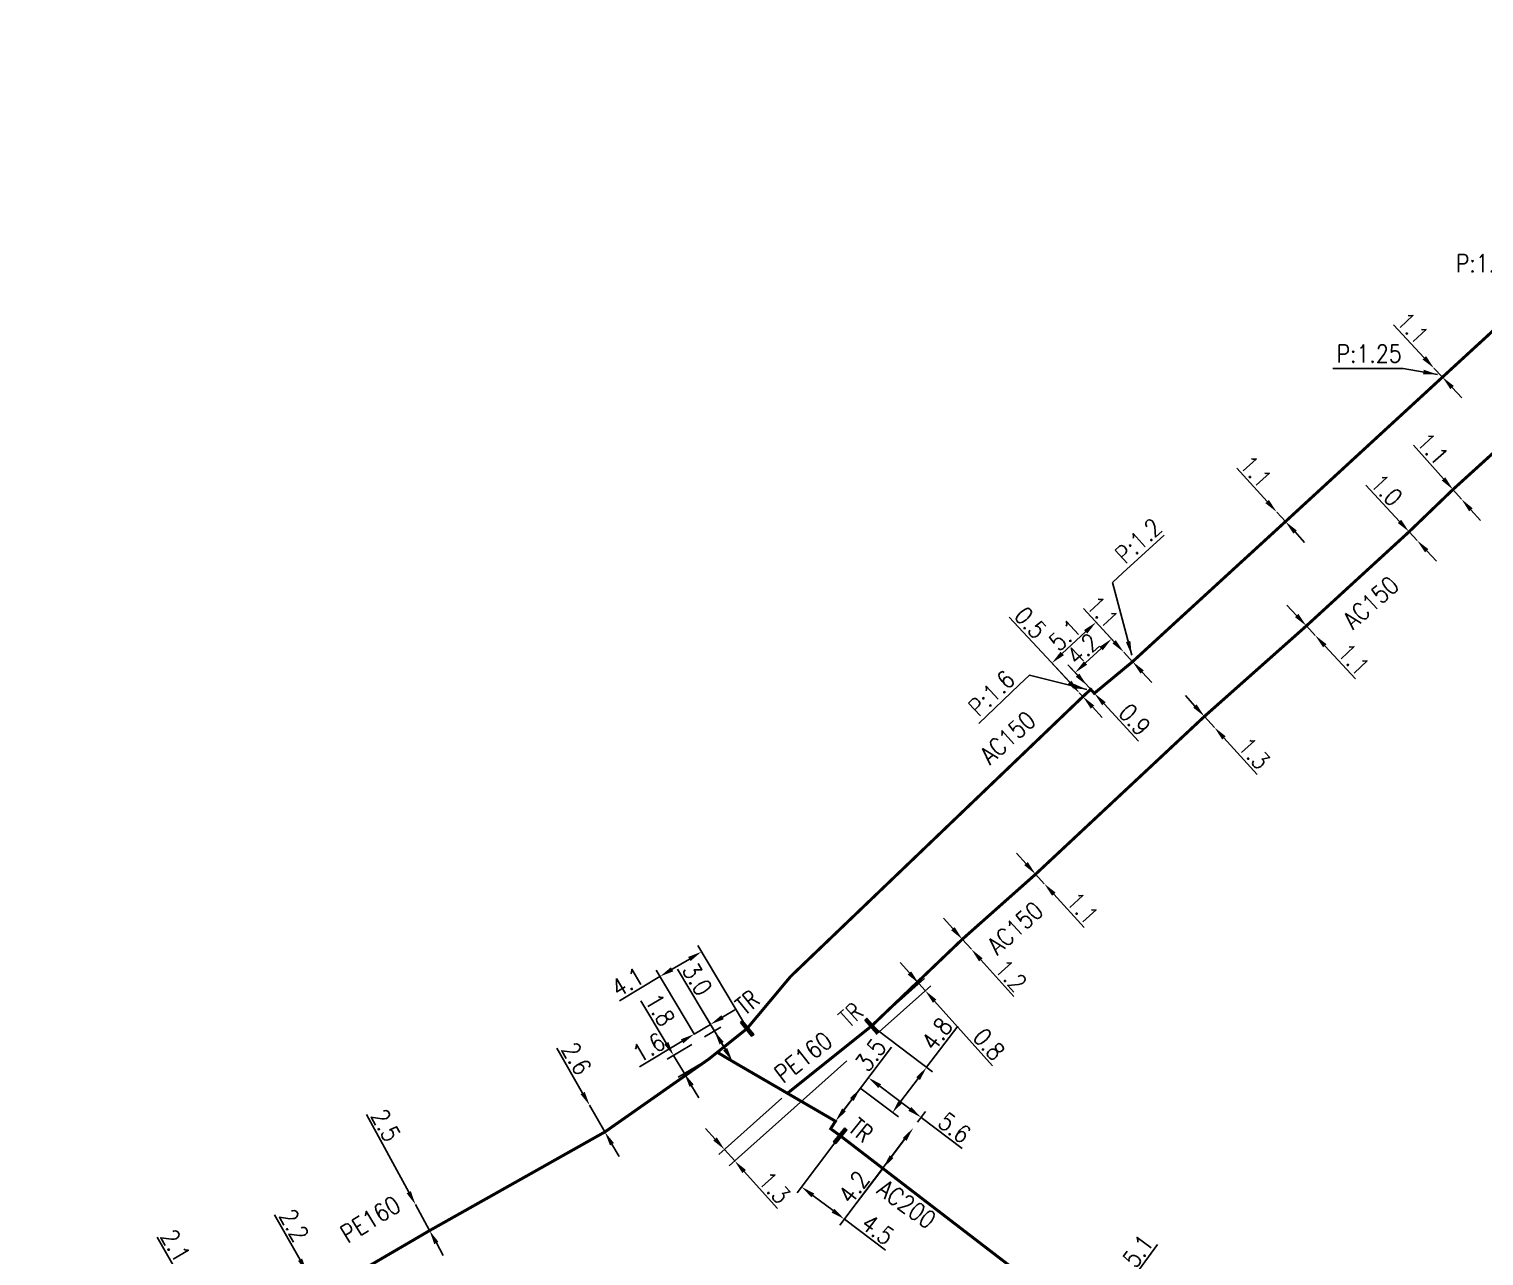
# Model space of a CAD drawing. Header units: millimetres. Extents: x 160996 to 162003, y 120996 to 122000.
# Drawn here: x 160999.9 to 161123.2, y 121580.3 to 121684.2 of the extents above; entities that cross this region are included whole.
import ezdxf
from ezdxf.enums import TextEntityAlignment as Align

# ---------------------------------------------------------------- set-up
doc = ezdxf.new("R2010")
doc.units = ezdxf.units.MM
doc.header["$PDMODE"] = 34
doc.linetypes.add('L_100_AP', pattern=[14, 10, -1.5, 1, -1.5])
doc.linetypes.add('L_100_PE', pattern=[14, 10, -1.5, 1, -1.5])
doc.layers.get('0').update_dxf_attribs({"linetype": 'CONTINUOUS'})
doc.layers.get('Defpoints').update_dxf_attribs({"linetype": 'CONTINUOUS'})
doc.layers.add('L_140', color=3, linetype='CONTINUOUS')
doc.layers.add('L_340', color=7, linetype='CONTINUOUS')
doc.styles.add('G_ROMANS', font='ROMANS.SHX', dxfattribs={"width": 0.75})
doc.styles.get("Standard").update_dxf_attribs({"font": 'romans.shx', "width": 0.85})
doc.dimstyles.get("Standard").update_dxf_attribs({"dimtxt": 1.5, "dimasz": 1.2, "dimexe": 0.625, "dimexo": 0.625, "dimgap": 0.25, "dimtad": 1, "dimdec": 1, "dimzin": 0, "dimdsep": 46, "dimtxsty": 'Standard', "dimcen": -0.5, "dimadec": 0, "dimazin": 0, "dimtfac": 1, "dimtdec": 1, "dimtmove": 0, "dimatfit": 3, "dimfxl": 0, "dimtolj": 1, "dimtzin": 0, "dimarcsym": 0})

# ---------------------------------------------------------------- blocks, each defined once
blk = doc.blocks.new('*D462')
at = {"layer": 'Defpoints', "color": 0, "linetype": 'Continuous', "transparency": 16777216}
for p in [(161056.25, 121599.05), (161056.59, 121598.5), (161059.5, 121596.74)]:
    blk.add_point(p, dxfattribs=at)
at = {"layer": 'L_140', "color": 0, "linetype": 'Continuous', "lineweight": -2, "transparency": 16777216}
for p, q in [((161059.18, 121597.27), (161057.31, 121600.41)), ((161058.66, 121600.48), (161059.69, 121601.1)), ((161056.27, 121599.03), (161055.93, 121599.59)), ((161057.63, 121599.87), (161056.25, 121599.05)), ((161055.22, 121598.44), (161051.62, 121596.29))]:
    blk.add_line(p, q, dxfattribs=at)
at = {"layer": 'L_140', "color": 0, "linetype": 'Continuous', "transparency": 16777216}
for points in [[(161058.56, 121600.66), (161058.76, 121600.31), (161057.63, 121599.87)], [(161055.12, 121598.61), (161055.33, 121598.27), (161056.25, 121599.05)]]:
    blk.add_solid(points, dxfattribs=at)
at = {"layer": 'L_140', "color": 0, "linetype": 'Continuous', "transparency": 16777216, "insert": (161052.4, 121597.92), "char_height": 1.5, "attachment_point": 5, "rotation": 30.7763}
blk.add_mtext('\\A1;1.6', dxfattribs=at)
blk = doc.blocks.new('*D463')
at = {"layer": 'Defpoints', "color": 0, "linetype": 'Continuous', "transparency": 16777216}
for p in [(161057.96, 121599.31), (161056.59, 121598.5), (161059.5, 121596.74)]:
    blk.add_point(p, dxfattribs=at)
at = {"layer": 'L_140', "color": 0, "linetype": 'Continuous', "lineweight": -2, "transparency": 16777216}
for p, q in [((161057.96, 121599.31), (161054.84, 121604.55)), ((161057.12, 121598.81), (161058.5, 121599.63)), ((161058.88, 121597.77), (161058.57, 121598.28))]:
    blk.add_line(p, q, dxfattribs=at)
at = {"layer": 'L_140', "color": 0, "linetype": 'Continuous', "transparency": 16777216}
for points in [[(161058.75, 121598.39), (161058.4, 121598.18), (161057.96, 121599.31)], [(161059.05, 121597.87), (161058.71, 121597.66), (161059.5, 121596.74)]]:
    blk.add_solid(points, dxfattribs=at)
at = {"layer": 'L_140', "color": 0, "linetype": 'Continuous', "transparency": 16777216, "insert": (161056.51, 121603.7), "char_height": 1.5, "attachment_point": 5, "rotation": 300.7763}
blk.add_mtext('\\A1;3.0', dxfattribs=at)
blk = doc.blocks.new('*D464')
at = {"layer": 'Defpoints', "color": 0, "linetype": 'Continuous', "transparency": 16777216}
for p in [(161069.65, 121597.21), (161064.15, 121594.03), (161059.69, 121588.3)]:
    blk.add_point(p, dxfattribs=at)
at = {"layer": 'L_140', "color": 0, "linetype": 'Continuous', "lineweight": -2, "transparency": 16777216}
for p, q in [((161069.18, 121596.79), (161059.22, 121587.88)), ((161063.68, 121593.62), (161058.35, 121588.85)), ((161058.02, 121590.16), (161057.22, 121591.06)), ((161058.82, 121589.27), (161059.69, 121588.3)), ((161060.49, 121587.4), (161063.3, 121584.26))]:
    blk.add_line(p, q, dxfattribs=at)
at = {"layer": 'L_140', "color": 0, "linetype": 'Continuous', "transparency": 16777216}
for points in [[(161058.17, 121590.3), (161057.87, 121590.03), (161058.82, 121589.27)], [(161060.64, 121587.54), (161060.34, 121587.27), (161059.69, 121588.3)]]:
    blk.add_solid(points, dxfattribs=at)
at = {"layer": 'L_140', "color": 0, "linetype": 'Continuous', "transparency": 16777216, "insert": (161063.05, 121586.04), "char_height": 1.5, "attachment_point": 5, "rotation": 311.8028}
blk.add_mtext('\\A1;1.3', dxfattribs=at)
blk = doc.blocks.new('*D465')
at = {"layer": 'Defpoints', "color": 0, "linetype": 'Continuous', "transparency": 16777216}
for p in [(161075.83, 121602.74), (161071.3, 121599.75), (161071.21, 121598.6)]:
    blk.add_point(p, dxfattribs=at)
at = {"layer": 'L_340', "color": 0, "linetype": 'Continuous', "lineweight": -2, "transparency": 16777216}
for p, q in [((161074.5, 121604.23), (161073.7, 121605.12)), ((161071.76, 121600.17), (161075.77, 121603.75)), ((161071.67, 121599.02), (161076.3, 121603.15)), ((161075.3, 121603.33), (161075.83, 121602.74)), ((161076.63, 121601.84), (161081.55, 121596.35))]:
    blk.add_line(p, q, dxfattribs=at)
at = {"layer": 'L_340', "color": 0, "linetype": 'Continuous', "transparency": 16777216}
for points in [[(161074.65, 121604.36), (161074.35, 121604.1), (161075.3, 121603.33)], [(161076.78, 121601.98), (161076.49, 121601.71), (161075.83, 121602.74)]]:
    blk.add_solid(points, dxfattribs=at)
at = {"layer": 'L_340', "color": 0, "linetype": 'Continuous', "transparency": 16777216, "insert": (161081.24, 121598.2), "char_height": 1.5, "attachment_point": 5, "rotation": 311.8028}
blk.add_mtext('\\A1;0.8', dxfattribs=at)
blk = doc.blocks.new('L_340_19')
at = {"linetype": 'Continuous'}
blk.add_hatch(color=0, dxfattribs=at).paths.add_polyline_path([(0.12, 0.75), (-0.12, 0.75), (-0.12, -0.75), (0.12, -0.75)])
at = {"color": 0, "linetype": 'Continuous'}
blk.add_lwpolyline([(-0.12, 0.75), (0.12, 0.75), (0.12, -0.75), (-0.12, -0.75)], close=True, dxfattribs=at)
at = {"color": 0, "linetype": 'Continuous', "width": 0.75}
for tag, height, flags, p in [('TR', 1, 8, (0, 1.98)), ('DEF_LEG', 1.2, 3, (0, -5)), ('DEF_COUP', 1.2, 3, (0, -7.5)), ('DEF_TYPE', 1.2, 3, (0, -10))]:
    blk.add_attdef(tag, text='', height=height, dxfattribs=dict(at, flags=flags)).set_placement(p, align=Align.MIDDLE)
blk = doc.blocks.new('*D466')
at = {"layer": 'Defpoints', "color": 0, "linetype": 'Continuous', "transparency": 16777216}
for p in [(161056.87, 121606.03), (161060.74, 121599.53), (161056.59, 121598.5)]:
    blk.add_point(p, dxfattribs=at)
at = {"layer": 'L_340', "color": 0, "linetype": 'Continuous', "lineweight": -2, "transparency": 16777216}
for p, q in [((161060.42, 121600.06), (161056.55, 121606.57)), ((161055.84, 121605.41), (161054.38, 121604.54)), ((161053.35, 121603.93), (161049.91, 121601.88)), ((161056.27, 121599.03), (161053.03, 121604.47))]:
    blk.add_line(p, q, dxfattribs=at)
at = {"layer": 'L_340', "color": 0, "linetype": 'Continuous', "transparency": 16777216}
for points in [[(161055.74, 121605.59), (161055.94, 121605.24), (161056.87, 121606.03)], [(161054.28, 121604.72), (161054.48, 121604.37), (161053.35, 121603.93)]]:
    blk.add_solid(points, dxfattribs=at)
at = {"layer": 'L_340', "color": 0, "linetype": 'Continuous', "transparency": 16777216, "insert": (161050.6, 121603.46), "char_height": 1.5, "attachment_point": 5, "rotation": 30.7763}
blk.add_mtext('\\A1;4.1', dxfattribs=at)
blk = doc.blocks.new('*D467')
at = {"layer": 'Defpoints', "color": 0, "linetype": 'Continuous', "transparency": 16777216}
for p in [(161071.3, 121599.75), (161069.8, 121594.87), (161073.06, 121592.41)]:
    blk.add_point(p, dxfattribs=at)
at = {"layer": 'L_340', "color": 0, "linetype": 'Continuous', "lineweight": -2, "transparency": 16777216}
for p, q in [((161071.8, 121599.38), (161076.45, 121595.86)), ((161075.95, 121596.24), (161078.59, 121599.73)), ((161073.78, 121593.36), (161075.23, 121595.28)), ((161070.3, 121594.49), (161073.56, 121592.03))]:
    blk.add_line(p, q, dxfattribs=at)
at = {"layer": 'L_340', "color": 0, "linetype": 'Continuous', "transparency": 16777216}
for points in [[(161075.07, 121595.4), (161075.39, 121595.16), (161075.95, 121596.24)], [(161073.62, 121593.49), (161073.94, 121593.24), (161073.06, 121592.41)]]:
    blk.add_solid(points, dxfattribs=at)
at = {"layer": 'L_340', "color": 0, "linetype": 'Continuous', "transparency": 16777216, "insert": (161076.83, 121599.06), "char_height": 1.5, "attachment_point": 5, "rotation": 52.9358}
blk.add_mtext('\\A1;4.8', dxfattribs=at)
blk = doc.blocks.new('*D468')
at = {"layer": 'Defpoints', "color": 0, "linetype": 'Continuous', "transparency": 16777216}
for p in [(161068.63, 121590.44), (161074.81, 121591.09), (161068.98, 121583.37)]:
    blk.add_point(p, dxfattribs=at)
at = {"layer": 'L_340', "color": 0, "linetype": 'Continuous', "lineweight": -2, "transparency": 16777216}
for p, q in [((161074.43, 121590.59), (161068.6, 121582.87)), ((161068.25, 121589.94), (161064.98, 121585.61)), ((161066.31, 121585.38), (161068.02, 121584.09)), ((161068.98, 121583.37), (161072.47, 121580.73))]:
    blk.add_line(p, q, dxfattribs=at)
at = {"layer": 'L_340', "color": 0, "linetype": 'Continuous', "transparency": 16777216}
for points in [[(161066.43, 121585.54), (161066.19, 121585.22), (161065.35, 121586.11)], [(161068.14, 121584.25), (161067.9, 121583.93), (161068.98, 121583.37)]]:
    blk.add_solid(points, dxfattribs=at)
at = {"layer": 'L_340', "color": 0, "linetype": 'Continuous', "transparency": 16777216, "insert": (161071.81, 121582.49), "char_height": 1.5, "attachment_point": 5, "rotation": 322.9358}
blk.add_mtext('\\A1;4.5', dxfattribs=at)
blk = doc.blocks.new('*D469')
at = {"layer": 'Defpoints', "color": 0, "linetype": 'Continuous', "transparency": 16777216}
for p in [(161068.23, 121591.67), (161075.49, 121591.99), (161074.81, 121591.09)]:
    blk.add_point(p, dxfattribs=at)
at = {"layer": 'L_140', "color": 0, "linetype": 'Continuous', "lineweight": -2, "transparency": 16777216}
for p, q in [((161068.6, 121592.16), (161071.4, 121595.86)), ((161071.98, 121594.64), (161074.53, 121592.71)), ((161075.19, 121591.58), (161075.87, 121592.49)), ((161075.49, 121591.99), (161078.98, 121589.35))]:
    blk.add_line(p, q, dxfattribs=at)
at = {"layer": 'L_140', "color": 0, "linetype": 'Continuous', "transparency": 16777216}
for points in [[(161072.1, 121594.8), (161071.86, 121594.48), (161071.02, 121595.36)], [(161074.65, 121592.87), (161074.41, 121592.55), (161075.49, 121591.99)]]:
    blk.add_solid(points, dxfattribs=at)
at = {"layer": 'L_140', "color": 0, "linetype": 'Continuous', "transparency": 16777216, "insert": (161078.32, 121591.11), "char_height": 1.5, "attachment_point": 5, "rotation": 322.9358}
blk.add_mtext('\\A1;5.6', dxfattribs=at)
blk = doc.blocks.new('*D470')
at = {"layer": 'Defpoints', "color": 0, "linetype": 'Continuous', "transparency": 16777216}
for p in [(161068.63, 121590.44), (161074.81, 121591.09), (161072.26, 121587.7)]:
    blk.add_point(p, dxfattribs=at)
at = {"layer": 'L_340', "color": 0, "linetype": 'Continuous', "lineweight": -2, "transparency": 16777216}
for p, q in [((161069.13, 121590.07), (161072.75, 121587.33)), ((161074.09, 121590.13), (161072.98, 121588.66)), ((161072.26, 121587.7), (161069.62, 121584.22))]:
    blk.add_line(p, q, dxfattribs=at)
at = {"layer": 'L_340', "color": 0, "linetype": 'Continuous', "transparency": 16777216}
for points in [[(161073.93, 121590.25), (161074.25, 121590.01), (161074.81, 121591.09)], [(161072.82, 121588.78), (161073.14, 121588.54), (161072.26, 121587.7)]]:
    blk.add_solid(points, dxfattribs=at)
at = {"layer": 'L_340', "color": 0, "linetype": 'Continuous', "transparency": 16777216, "insert": (161069.78, 121586.08), "char_height": 1.5, "attachment_point": 5, "rotation": 52.9358}
blk.add_mtext('\\A1;4.2', dxfattribs=at)
blk = doc.blocks.new('*D228')
at = {"layer": 'Defpoints', "color": 0, "linetype": 'Continuous', "transparency": 16777216}
for p in [(161093.16, 121577.98), (161093.16, 121577.98), (161090.2, 121573.89)]:
    blk.add_point(p, dxfattribs=at)
at = {"layer": 'L_140', "color": 0, "linetype": 'Continuous', "lineweight": -2, "transparency": 16777216}
for p, q in [((161093.16, 121577.98), (161095.52, 121581.22)), ((161090.9, 121574.86), (161092.46, 121577.01))]:
    blk.add_line(p, q, dxfattribs=at)
at = {"layer": 'L_140', "color": 0, "linetype": 'Continuous', "transparency": 16777216}
for points in [[(161092.3, 121577.12), (161092.62, 121576.89), (161093.16, 121577.98)], [(161090.74, 121574.98), (161091.06, 121574.74), (161090.2, 121573.89)]]:
    blk.add_solid(points, dxfattribs=at)
at = {"layer": 'L_140', "color": 0, "linetype": 'Continuous', "transparency": 16777216, "insert": (161093.88, 121580.67), "char_height": 1.5, "attachment_point": 5, "rotation": 54.0253}
blk.add_mtext('\\A1;5.1', dxfattribs=at)
blk = doc.blocks.new('*D377')
at = {"layer": 'Defpoints', "color": 0, "linetype": 'Continuous', "transparency": 16777216}
for p in [(161120.57, 121645.2), (161121.29, 121644.38), (161121.29, 121644.38)]:
    blk.add_point(p, dxfattribs=at)
at = {"layer": 'L_140', "color": 0, "linetype": 'Continuous', "lineweight": -2, "transparency": 16777216}
for p, q in [((161119.77, 121646.1), (161117.23, 121648.96)), ((161121.29, 121644.38), (161120.57, 121645.2)), ((161122.09, 121643.48), (161122.89, 121642.58))]:
    blk.add_line(p, q, dxfattribs=at)
at = {"layer": 'L_140', "color": 0, "linetype": 'Continuous', "transparency": 16777216}
for points in [[(161119.92, 121646.23), (161119.62, 121645.96), (161120.57, 121645.2)], [(161122.24, 121643.61), (161121.94, 121643.35), (161121.29, 121644.38)]]:
    blk.add_solid(points, dxfattribs=at)
at = {"layer": 'L_140', "color": 0, "linetype": 'Continuous', "transparency": 16777216, "insert": (161118.85, 121648.64), "char_height": 1.5, "attachment_point": 5, "rotation": 311.5574}
blk.add_mtext('\\A1;1.1', dxfattribs=at)
blk = doc.blocks.new('*D378')
at = {"layer": 'Defpoints', "color": 0, "linetype": 'Continuous', "transparency": 16777216}
for p in [(161116.85, 121641.62), (161117.53, 121640.88), (161117.53, 121640.88)]:
    blk.add_point(p, dxfattribs=at)
at = {"layer": 'L_140', "color": 0, "linetype": 'Continuous', "lineweight": -2, "transparency": 16777216}
for p, q in [((161116.03, 121642.5), (161113.19, 121645.57)), ((161117.53, 121640.88), (161116.85, 121641.62)), ((161118.35, 121640), (161119.16, 121639.13))]:
    blk.add_line(p, q, dxfattribs=at)
at = {"layer": 'L_140', "color": 0, "linetype": 'Continuous', "transparency": 16777216}
for points in [[(161116.18, 121642.63), (161115.89, 121642.36), (161116.85, 121641.62)], [(161118.49, 121640.14), (161118.2, 121639.87), (161117.53, 121640.88)]]:
    blk.add_solid(points, dxfattribs=at)
at = {"layer": 'L_140', "color": 0, "linetype": 'Continuous', "transparency": 16777216, "insert": (161114.94, 121645.15), "char_height": 1.5, "attachment_point": 5, "rotation": 312.8514}
blk.add_mtext('\\A1;1.0', dxfattribs=at)
blk = doc.blocks.new('*D379')
at = {"layer": 'Defpoints', "color": 0, "linetype": 'Continuous', "transparency": 16777216}
for p in [(161108.14, 121633.64), (161108.89, 121632.84), (161108.89, 121632.84)]:
    blk.add_point(p, dxfattribs=at)
at = {"layer": 'L_140', "color": 0, "linetype": 'Continuous', "lineweight": -2, "transparency": 16777216}
for p, q in [((161107.32, 121634.52), (161106.5, 121635.4)), ((161108.14, 121633.64), (161108.89, 121632.84)), ((161109.71, 121631.96), (161112.31, 121629.16))]:
    blk.add_line(p, q, dxfattribs=at)
at = {"layer": 'L_140', "color": 0, "linetype": 'Continuous', "transparency": 16777216}
for points in [[(161107.47, 121634.66), (161107.18, 121634.38), (161108.14, 121633.64)], [(161109.85, 121632.09), (161109.56, 121631.82), (161108.89, 121632.84)]]:
    blk.add_solid(points, dxfattribs=at)
at = {"layer": 'L_140', "color": 0, "linetype": 'Continuous', "transparency": 16777216, "insert": (161112.15, 121630.8), "char_height": 1.5, "attachment_point": 5, "rotation": 312.9658}
blk.add_mtext('\\A1;1.1', dxfattribs=at)
blk = doc.blocks.new('*D380')
at = {"layer": 'Defpoints', "color": 0, "linetype": 'Continuous', "transparency": 16777216}
for p in [(161099.5, 121625.97), (161100.35, 121625.04), (161100.35, 121625.04)]:
    blk.add_point(p, dxfattribs=at)
at = {"layer": 'L_140', "color": 0, "linetype": 'Continuous', "lineweight": -2, "transparency": 16777216}
for p, q in [((161098.7, 121626.85), (161097.89, 121627.74)), ((161099.5, 121625.97), (161100.35, 121625.04)), ((161101.16, 121624.16), (161103.98, 121621.06))]:
    blk.add_line(p, q, dxfattribs=at)
at = {"layer": 'L_140', "color": 0, "linetype": 'Continuous', "transparency": 16777216}
for points in [[(161098.84, 121626.99), (161098.55, 121626.72), (161099.5, 121625.97)], [(161101.3, 121624.29), (161101.01, 121624.02), (161100.35, 121625.04)]]:
    blk.add_solid(points, dxfattribs=at)
at = {"layer": 'L_140', "color": 0, "linetype": 'Continuous', "transparency": 16777216, "insert": (161103.71, 121622.84), "char_height": 1.5, "attachment_point": 5, "rotation": 312.3714}
blk.add_mtext('\\A1;1.3', dxfattribs=at)
blk = doc.blocks.new('*D381')
at = {"layer": 'Defpoints', "color": 0, "linetype": 'Continuous', "transparency": 16777216}
for p in [(161085.19, 121612.6), (161085.93, 121611.79), (161085.93, 121611.79)]:
    blk.add_point(p, dxfattribs=at)
at = {"layer": 'L_140', "color": 0, "linetype": 'Continuous', "lineweight": -2, "transparency": 16777216}
for p, q in [((161084.38, 121613.49), (161083.57, 121614.38)), ((161085.19, 121612.6), (161085.93, 121611.79)), ((161084.73, 121612.18), (161084.73, 121612.18)), ((161085.47, 121611.37), (161085.47, 121611.37)), ((161086.74, 121610.9), (161089.32, 121608.08))]:
    blk.add_line(p, q, dxfattribs=at)
at = {"layer": 'L_140', "color": 0, "linetype": 'Continuous', "transparency": 16777216}
for points in [[(161084.53, 121613.63), (161084.23, 121613.36), (161085.19, 121612.6)], [(161086.89, 121611.04), (161086.59, 121610.77), (161085.93, 121611.79)]]:
    blk.add_solid(points, dxfattribs=at)
at = {"layer": 'L_140', "color": 0, "linetype": 'Continuous', "transparency": 16777216, "insert": (161089.17, 121609.72), "char_height": 1.5, "attachment_point": 5, "rotation": 312.3498}
blk.add_mtext('\\A1;1.1', dxfattribs=at)
blk = doc.blocks.new('*D382')
at = {"layer": 'Defpoints', "color": 0, "linetype": 'Continuous', "transparency": 16777216}
for p in [(161078.98, 121607.09), (161079.75, 121606.24), (161079.75, 121606.24)]:
    blk.add_point(p, dxfattribs=at)
at = {"layer": 'L_140', "color": 0, "linetype": 'Continuous', "lineweight": -2, "transparency": 16777216}
for p, q in [((161078.18, 121607.99), (161077.38, 121608.88)), ((161078.98, 121607.09), (161079.75, 121606.24)), ((161080.55, 121605.35), (161083.35, 121602.23))]:
    blk.add_line(p, q, dxfattribs=at)
at = {"layer": 'L_140', "color": 0, "linetype": 'Continuous', "transparency": 16777216}
for points in [[(161078.33, 121608.12), (161078.03, 121607.85), (161078.98, 121607.09)], [(161080.7, 121605.48), (161080.4, 121605.21), (161079.75, 121606.24)]]:
    blk.add_solid(points, dxfattribs=at)
at = {"layer": 'L_140', "color": 0, "linetype": 'Continuous', "transparency": 16777216, "insert": (161083.1, 121604.01), "char_height": 1.5, "attachment_point": 5, "rotation": 311.9349}
blk.add_mtext('\\A1;1.2', dxfattribs=at)
blk = doc.blocks.new('*D406')
at = {"layer": 'Defpoints', "color": 0, "linetype": 'Continuous', "transparency": 16777216}
for p in [(161118.96, 121655.48), (161118.96, 121655.48), (161119.68, 121654.72)]:
    blk.add_point(p, dxfattribs=at)
at = {"layer": 'L_140', "color": 0, "linetype": 'Continuous', "lineweight": -2, "transparency": 16777216}
for p, q in [((161118.14, 121656.36), (161115.53, 121659.15)), ((161119.68, 121654.72), (161118.96, 121655.48)), ((161120.5, 121653.84), (161121.32, 121652.96))]:
    blk.add_line(p, q, dxfattribs=at)
at = {"layer": 'L_140', "color": 0, "linetype": 'Continuous', "transparency": 16777216}
for points in [[(161118.29, 121656.5), (161117.99, 121656.22), (161118.96, 121655.48)], [(161120.64, 121653.98), (161120.35, 121653.7), (161119.68, 121654.72)]]:
    blk.add_solid(points, dxfattribs=at)
at = {"layer": 'L_140', "color": 0, "linetype": 'Continuous', "transparency": 16777216, "insert": (161117.15, 121658.88), "char_height": 1.5, "attachment_point": 5, "rotation": 313.0887}
blk.add_mtext('\\A1;1.1', dxfattribs=at)
blk = doc.blocks.new('*D407')
at = {"layer": 'Defpoints', "color": 0, "linetype": 'Continuous', "transparency": 16777216}
for p in [(161105.63, 121643.29), (161105.63, 121643.29), (161106.37, 121642.48)]:
    blk.add_point(p, dxfattribs=at)
at = {"layer": 'L_140', "color": 0, "linetype": 'Continuous', "lineweight": -2, "transparency": 16777216}
for p, q in [((161104.82, 121644.18), (161102.24, 121647)), ((161106.37, 121642.48), (161105.63, 121643.29)), ((161107.18, 121641.6), (161107.99, 121640.71))]:
    blk.add_line(p, q, dxfattribs=at)
at = {"layer": 'L_140', "color": 0, "linetype": 'Continuous', "transparency": 16777216}
for points in [[(161104.97, 121644.31), (161104.67, 121644.04), (161105.63, 121643.29)], [(161107.33, 121641.73), (161107.04, 121641.46), (161106.37, 121642.48)]]:
    blk.add_solid(points, dxfattribs=at)
at = {"layer": 'L_140', "color": 0, "linetype": 'Continuous', "transparency": 16777216, "insert": (161103.86, 121646.71), "char_height": 1.5, "attachment_point": 5, "rotation": 312.4739}
blk.add_mtext('\\A1;1.1', dxfattribs=at)
blk = doc.blocks.new('*D408')
at = {"layer": 'Defpoints', "color": 0, "linetype": 'Continuous', "transparency": 16777216}
for p in [(161091.63, 121632.54), (161092.66, 121631.42), (161090.17, 121627.93)]:
    blk.add_point(p, dxfattribs=at)
at = {"layer": 'L_140', "color": 0, "linetype": 'Continuous', "lineweight": -2, "transparency": 16777216}
for p, q in [((161092.24, 121631.88), (161091.2, 121632.99)), ((161089.42, 121630.5), (161090.75, 121631.72)), ((161089.75, 121628.38), (161088.12, 121630.14))]:
    blk.add_line(p, q, dxfattribs=at)
at = {"layer": 'L_140', "color": 0, "linetype": 'Continuous', "transparency": 16777216}
for points in [[(161090.61, 121631.87), (161090.88, 121631.57), (161091.63, 121632.54)], [(161089.29, 121630.64), (161089.56, 121630.35), (161088.54, 121629.68)]]:
    blk.add_solid(points, dxfattribs=at)
at = {"layer": 'L_140', "color": 0, "linetype": 'Continuous', "transparency": 16777216, "insert": (161089.21, 121631.67), "char_height": 1.5, "attachment_point": 5, "rotation": 42.8025}
blk.add_mtext('\\A1;4.2', dxfattribs=at)
blk = doc.blocks.new('*D409')
at = {"layer": 'Defpoints', "color": 0, "linetype": 'Continuous', "transparency": 16777216}
for p in [(161090.31, 121633.95), (161092.66, 121631.42), (161089.2, 121627.65)]:
    blk.add_point(p, dxfattribs=at)
at = {"layer": 'L_140', "color": 0, "linetype": 'Continuous', "lineweight": -2, "transparency": 16777216}
for p, q in [((161092.24, 121631.88), (161089.89, 121634.41)), ((161087.45, 121631.3), (161089.43, 121633.14)), ((161088.78, 121628.11), (161086.14, 121630.95))]:
    blk.add_line(p, q, dxfattribs=at)
at = {"layer": 'L_140', "color": 0, "linetype": 'Continuous', "transparency": 16777216}
for points in [[(161089.3, 121633.29), (161089.57, 121632.99), (161090.31, 121633.95)], [(161087.31, 121631.45), (161087.59, 121631.16), (161086.57, 121630.49)]]:
    blk.add_solid(points, dxfattribs=at)
at = {"layer": 'L_140', "color": 0, "linetype": 'Continuous', "transparency": 16777216, "insert": (161087.67, 121632.87), "char_height": 1.5, "attachment_point": 5, "rotation": 42.8025}
blk.add_mtext('\\A1;5.1', dxfattribs=at)
blk = doc.blocks.new('*D410')
at = {"layer": 'Defpoints', "color": 0, "linetype": 'Continuous', "transparency": 16777216}
for p in [(161092.66, 121631.42), (161092.66, 121631.42), (161093.41, 121630.61)]:
    blk.add_point(p, dxfattribs=at)
at = {"layer": 'L_140', "color": 0, "linetype": 'Continuous', "lineweight": -2, "transparency": 16777216}
for p, q in [((161091.84, 121632.3), (161089.25, 121635.11)), ((161093.41, 121630.61), (161092.66, 121631.42)), ((161094.22, 121629.73), (161095.04, 121628.85))]:
    blk.add_line(p, q, dxfattribs=at)
at = {"layer": 'L_140', "color": 0, "linetype": 'Continuous', "transparency": 16777216}
for points in [[(161091.99, 121632.43), (161091.7, 121632.16), (161092.66, 121631.42)], [(161094.37, 121629.87), (161094.08, 121629.6), (161093.41, 121630.61)]]:
    blk.add_solid(points, dxfattribs=at)
at = {"layer": 'L_140', "color": 0, "linetype": 'Continuous', "transparency": 16777216, "insert": (161090.87, 121634.82), "char_height": 1.5, "attachment_point": 5, "rotation": 312.8025}
blk.add_mtext('\\A1;1.1', dxfattribs=at)
blk = doc.blocks.new('*D411')
at = {"layer": 'Defpoints', "color": 0, "linetype": 'Continuous', "transparency": 16777216}
for p in [(161089.56, 121628.59), (161089.56, 121628.59), (161090.17, 121627.93)]:
    blk.add_point(p, dxfattribs=at)
at = {"layer": 'L_140', "color": 0, "linetype": 'Continuous', "lineweight": -2, "transparency": 16777216}
for p, q in [((161088.74, 121629.47), (161087.93, 121630.35)), ((161089.56, 121628.59), (161090.17, 121627.93)), ((161090.99, 121627.05), (161093.91, 121623.88))]:
    blk.add_line(p, q, dxfattribs=at)
at = {"layer": 'L_140', "color": 0, "linetype": 'Continuous', "transparency": 16777216}
for points in [[(161088.89, 121629.6), (161088.6, 121629.33), (161089.56, 121628.59)], [(161091.13, 121627.18), (161090.84, 121626.91), (161090.17, 121627.93)]]:
    blk.add_solid(points, dxfattribs=at)
at = {"layer": 'L_140', "color": 0, "linetype": 'Continuous', "transparency": 16777216, "insert": (161093.59, 121625.7), "char_height": 1.5, "attachment_point": 5, "rotation": 312.8025}
blk.add_mtext('\\A1;0.9', dxfattribs=at)
blk = doc.blocks.new('*D412')
at = {"layer": 'Defpoints', "color": 0, "linetype": 'Continuous', "transparency": 16777216}
for p in [(161088.89, 121627.98), (161088.89, 121627.98), (161089.2, 121627.65)]:
    blk.add_point(p, dxfattribs=at)
at = {"layer": 'L_140', "color": 0, "linetype": 'Continuous', "lineweight": -2, "transparency": 16777216}
for p, q in [((161088.08, 121628.86), (161082.95, 121634.39)), ((161089.2, 121627.65), (161088.89, 121627.98)), ((161090.02, 121626.77), (161090.83, 121625.89))]:
    blk.add_line(p, q, dxfattribs=at)
at = {"layer": 'L_140', "color": 0, "linetype": 'Continuous', "transparency": 16777216}
for points in [[(161088.23, 121629), (161087.93, 121628.72), (161088.89, 121627.98)], [(161090.16, 121626.9), (161089.87, 121626.63), (161089.2, 121627.65)]]:
    blk.add_solid(points, dxfattribs=at)
at = {"layer": 'L_140', "color": 0, "linetype": 'Continuous', "transparency": 16777216, "insert": (161084.76, 121633.91), "char_height": 1.5, "attachment_point": 5, "rotation": 312.8025}
blk.add_mtext('\\A1;0.5', dxfattribs=at)
blk = doc.blocks.new('*D1746')
at = {"layer": 'Defpoints', "color": 0, "linetype": 'Continuous', "transparency": 16777216}
for p in [(161015.15, 121574.15), (161015.15, 121574.15), (161016.19, 121572.33)]:
    blk.add_point(p, dxfattribs=at)
at = {"layer": 'L_140', "color": 0, "linetype": 'Continuous', "lineweight": -2, "transparency": 16777216}
for p, q in [((161014.55, 121575.19), (161010.72, 121581.84)), ((161016.19, 121572.33), (161015.15, 121574.15)), ((161016.79, 121571.29), (161017.39, 121570.25))]:
    blk.add_line(p, q, dxfattribs=at)
at = {"layer": 'L_140', "color": 0, "linetype": 'Continuous', "transparency": 16777216}
for points in [[(161014.72, 121575.29), (161014.37, 121575.09), (161015.15, 121574.15)], [(161016.96, 121571.39), (161016.62, 121571.19), (161016.19, 121572.33)]]:
    blk.add_solid(points, dxfattribs=at)
at = {"layer": 'L_140', "color": 0, "linetype": 'Continuous', "transparency": 16777216, "insert": (161012.29, 121581.12), "char_height": 1.5, "attachment_point": 5, "rotation": 299.9068}
blk.add_mtext('\\A1;2.1', dxfattribs=at)
blk = doc.blocks.new('*D1747')
at = {"layer": 'Defpoints', "color": 0, "linetype": 'Continuous', "transparency": 16777216}
for p in [(161023.43, 121578.89), (161023.43, 121578.89), (161024.52, 121576.97)]:
    blk.add_point(p, dxfattribs=at)
at = {"layer": 'L_140', "color": 0, "linetype": 'Continuous', "lineweight": -2, "transparency": 16777216}
for p, q in [((161022.84, 121579.93), (161020.69, 121583.74)), ((161024.52, 121576.97), (161023.43, 121578.89)), ((161025.11, 121575.93), (161025.7, 121574.88))]:
    blk.add_line(p, q, dxfattribs=at)
at = {"layer": 'L_140', "color": 0, "linetype": 'Continuous', "transparency": 16777216}
for points in [[(161023.02, 121580.03), (161022.67, 121579.83), (161023.43, 121578.89)], [(161025.28, 121576.03), (161024.93, 121575.83), (161024.52, 121576.97)]]:
    blk.add_solid(points, dxfattribs=at)
at = {"layer": 'L_140', "color": 0, "linetype": 'Continuous', "transparency": 16777216, "insert": (161022.34, 121582.85), "char_height": 1.5, "attachment_point": 5, "rotation": 299.4616}
blk.add_mtext('\\A1;2.2', dxfattribs=at)
blk = doc.blocks.new('*D1748')
at = {"layer": 'Defpoints', "color": 0, "linetype": 'Continuous', "transparency": 16777216}
for p in [(161032.63, 121584.6), (161032.63, 121584.6), (161033.82, 121582.4)]:
    blk.add_point(p, dxfattribs=at)
at = {"layer": 'L_140', "color": 0, "linetype": 'Continuous', "lineweight": -2, "transparency": 16777216}
for p, q in [((161032.06, 121585.65), (161028.47, 121592.24)), ((161033.82, 121582.4), (161032.63, 121584.6)), ((161034.4, 121581.35), (161034.97, 121580.3))]:
    blk.add_line(p, q, dxfattribs=at)
at = {"layer": 'L_140', "color": 0, "linetype": 'Continuous', "transparency": 16777216}
for points in [[(161032.23, 121585.75), (161031.88, 121585.56), (161032.63, 121584.6)], [(161034.57, 121581.45), (161034.22, 121581.25), (161033.82, 121582.4)]]:
    blk.add_solid(points, dxfattribs=at)
at = {"layer": 'L_140', "color": 0, "linetype": 'Continuous', "transparency": 16777216, "insert": (161030.11, 121591.32), "char_height": 1.5, "attachment_point": 5, "rotation": 298.5613}
blk.add_mtext('\\A1;2.5', dxfattribs=at)
blk = doc.blocks.new('*D1749')
at = {"layer": 'Defpoints', "color": 0, "linetype": 'Continuous', "transparency": 16777216}
for p in [(161047.39, 121593.02), (161047.39, 121593.02), (161048.68, 121590.76)]:
    blk.add_point(p, dxfattribs=at)
at = {"layer": 'L_140', "color": 0, "linetype": 'Continuous', "lineweight": -2, "transparency": 16777216}
for p, q in [((161046.79, 121594.06), (161044.62, 121597.85)), ((161048.68, 121590.76), (161047.39, 121593.02)), ((161049.28, 121589.72), (161049.88, 121588.68))]:
    blk.add_line(p, q, dxfattribs=at)
at = {"layer": 'L_140', "color": 0, "linetype": 'Continuous', "transparency": 16777216}
for points in [[(161046.97, 121594.16), (161046.62, 121593.96), (161047.39, 121593.02)], [(161049.45, 121589.82), (161049.11, 121589.62), (161048.68, 121590.76)]]:
    blk.add_solid(points, dxfattribs=at)
at = {"layer": 'L_140', "color": 0, "linetype": 'Continuous', "transparency": 16777216, "insert": (161046.28, 121596.97), "char_height": 1.5, "attachment_point": 5, "rotation": 299.8212}
blk.add_mtext('\\A1;2.6', dxfattribs=at)
blk = doc.blocks.new('*D1756')
at = {"layer": 'Defpoints', "color": 0, "linetype": 'Continuous', "transparency": 16777216}
for p in [(161056.59, 121598.5), (161054.5, 121597.25), (161057.51, 121596.95)]:
    blk.add_point(p, dxfattribs=at)
at = {"layer": 'L_140', "color": 0, "linetype": 'Continuous', "lineweight": -2, "transparency": 16777216}
for p, q in [((161053.88, 121598.28), (161051.74, 121601.88)), ((161056.05, 121598.18), (161053.96, 121596.93)), ((161055.42, 121595.71), (161054.5, 121597.25)), ((161056.97, 121596.63), (161054.88, 121595.39)), ((161056.03, 121594.67), (161056.65, 121593.64))]:
    blk.add_line(p, q, dxfattribs=at)
at = {"layer": 'L_140', "color": 0, "linetype": 'Continuous', "transparency": 16777216}
for points in [[(161054.06, 121598.39), (161053.71, 121598.18), (161054.5, 121597.25)], [(161056.21, 121594.78), (161055.86, 121594.57), (161055.42, 121595.71)]]:
    blk.add_solid(points, dxfattribs=at)
at = {"layer": 'L_140', "color": 0, "linetype": 'Continuous', "transparency": 16777216, "insert": (161053.36, 121601.11), "char_height": 1.5, "attachment_point": 5, "rotation": 300.7763}
blk.add_mtext('\\A1;1.8', dxfattribs=at)
blk = doc.blocks.new('*D1798')
at = {"layer": 'Defpoints', "color": 0, "linetype": 'Continuous', "transparency": 16777216}
for p in [(161070.34, 121594.46), (161070.34, 121594.46), (161068.23, 121591.67)]:
    blk.add_point(p, dxfattribs=at)
at = {"layer": 'L_140', "color": 0, "linetype": 'Continuous', "lineweight": -2, "transparency": 16777216}
for p, q in [((161070.34, 121594.46), (161072.97, 121597.95)), ((161068.95, 121592.63), (161069.62, 121593.51))]:
    blk.add_line(p, q, dxfattribs=at)
at = {"layer": 'L_140', "color": 0, "linetype": 'Continuous', "transparency": 16777216}
for points in [[(161069.46, 121593.63), (161069.77, 121593.39), (161070.34, 121594.46)], [(161068.79, 121592.75), (161069.11, 121592.51), (161068.23, 121591.67)]]:
    blk.add_solid(points, dxfattribs=at)
at = {"layer": 'L_140', "color": 0, "linetype": 'Continuous', "transparency": 16777216, "insert": (161071.22, 121597.29), "char_height": 1.5, "attachment_point": 5, "rotation": 52.9358}
blk.add_mtext('\\A1;3.5', dxfattribs=at)

msp = doc.modelspace()

# ---------------------------------------------------------------- linework, layer by layer
at = {"layer": 'L_140', "linetype": 'L_100_AP', "flags": 128}
for points in [[(161060.74, 121599.53, 0.25, 0.25, 0), (161064.43, 121603.94, 0.25, 0.25, 0), (161089.2, 121627.65, 0.25, 0.25, 0), (161089.86, 121628.26, 0.25, 0.25, 0), (161090.17, 121627.93, 0.25, 0.25, 0), (161093.41, 121630.61, 0.25, 0.25, 0), (161106.37, 121642.48, 0.25, 0.25, 0), (161119.68, 121654.72, 0.25, 0.25, 0), (161130.87, 121664.99, 0.25, 0.25, 0), (161140.03, 121673.32, 0.25, 0.25, 0), (161149.01, 121681.55, 0.25, 0.25, 0), (161157.95, 121689.79, 0.25, 0.25, 0), (161167.38, 121698.62, 0.25, 0.25, 0), (161172.67, 121703.06, 0.25, 0.25, 0), (161175.13, 121705.34, 0.25, 0.25, 0.077184), (161175.22, 121705.46, 0.25, 0.25, 0), (161175.71, 121706.33, 0.25, 0.25, -0.077166), (161175.81, 121706.45, 0.25, 0.25, 0), (161176.85, 121707.42, 0.25, 0.25, 0), (161182.45, 121712.35, 0.25, 0.25, 0), (161190.05, 121719.38, 0.25, 0.25, 0), (161193.03, 121722.21, 0.25, 0.25, 0), (161194.67, 121723.71, 0.25, 0.25, 0), (161196.2, 121725.18, 0.25, 0.25, 0), (161200.92, 121729.44, 0.25, 0.25, 0), (161206.62, 121734.62, 0.25, 0.25, 0), (161219.71, 121746.78, 0.25, 0.25, 0), (161224.02, 121750.59, 0.25, 0.25, 0), (161226.7, 121753.17, 0.25, 0.25, 0), (161227.16, 121753.63, 0.25, 0.25, 0), (161231.71, 121758.18, 0.25, 0.25, 0), (161235.04, 121762.22, 0, 0, 0)], [(161071.3, 121599.75, 0.25, 0.25, 0), (161078.98, 121607.09, 0.25, 0.25, 0), (161085.19, 121612.6, 0.25, 0.25, 0), (161099.5, 121625.97, 0.25, 0.25, 0), (161108.14, 121633.64, 0.25, 0.25, 0), (161116.85, 121641.62, 0.25, 0.25, 0), (161120.57, 121645.2, 0.25, 0.25, 0), (161128.67, 121652.55, 0.25, 0.25, 0), (161138.14, 121661.27, 0.25, 0.25, 0), (161148.04, 121670.27, 0.25, 0.25, 0), (161154.95, 121676.57, 0.25, 0.25, 0), (161156.65, 121678.12, 0.25, 0.25, 0), (161167.82, 121688.51, 0.25, 0.25, 0), (161176.3, 121696.24, 0.25, 0.25, 0), (161182.1, 121701.6, 0.25, 0.25, 0), (161193.21, 121711.71, 0.25, 0.25, 0), (161206.25, 121723.64, 0.25, 0.25, 0), (161219.29, 121735.73, 0.25, 0.25, 0), (161233.59, 121748.65, 0.25, 0.25, 0), (161233.59, 121748.65, 0.25, 0.25, 0), (161233.59, 121748.65, 0.25, 0.25, 0), (161240.34, 121755.24, 0.25, 0.25, 0), (161240.68, 121754.87, 0.25, 0.25, 0), (161242.43, 121756.51, 0.25, 0.25, 0), (161242.09, 121756.88, 0.25, 0.25, 0), (161242.46, 121757.22, 0, 0, 0)]]:
    msp.add_lwpolyline(points, format="xyseb", dxfattribs=at)
at = {"layer": 'L_140', "linetype": 'L_100_PE', "const_width": 0.25, "flags": 128}
for points in [[(161000, 121563.04), (161001.45, 121563.89), (161016.19, 121572.33), (161024.52, 121576.97), (161033.82, 121582.4), (161048.68, 121590.76), (161057.51, 121596.95), (161060.74, 121599.53)], [(161071.3, 121599.75), (161071.3, 121599.75), (161064.15, 121594.03)], [(161068.63, 121590.44), (161067.82, 121591.03), (161068.23, 121591.67), (161059.5, 121596.74), (161058.21, 121597.51)]]:
    msp.add_lwpolyline(points, dxfattribs=at)
at = {"layer": 'L_140', "linetype": 'L_100_AP', "const_width": 0.25, "flags": 128}
msp.add_lwpolyline([(161068.63, 121590.44), (161090.2, 121573.89), (161102.4, 121566.31), (161115.75, 121556.93), (161121.91, 121552.39), (161122.11, 121552.25), (161122.64, 121551.87), (161124.2, 121550.61), (161125.19, 121550.03), (161134.46, 121543.55), (161136.55, 121542.13), (161136.97, 121541.85), (161139.38, 121543.73), (161139.66, 121544.11)], dxfattribs=at)

# ---------------------------------------------------------------- block references
at = {"layer": 'L_340'}
ref = msp.add_blockref('L_340_19', (161060.74, 121599.53), dxfattribs=dict(at, rotation=39.31155513950809))
ref.add_attrib('TR', 'TR', dxfattribs={"layer": '0', "color": 0, "linetype": 'Continuous', "height": 1.5, "rotation": 39.3116, "style": 'G_ROMANS', "width": 0.75, "flags": 8}).set_placement((161060.77, 121601.74), align=Align.MIDDLE)
ref = msp.add_blockref('L_340_19', (161071.3, 121599.75), dxfattribs=dict(at, rotation=41.80282199189281))
ref.add_attrib('TR', 'TR', dxfattribs={"layer": '0', "color": 0, "linetype": 'Continuous', "height": 1.5, "rotation": 41.8028, "style": 'G_ROMANS', "width": 0.75, "flags": 8}).set_placement((161069.54, 121600.68), align=Align.MIDDLE)
ref = msp.add_blockref('L_340_19', (161068.63, 121590.44), dxfattribs=dict(at, rotation=321.1378608988219))
ref.add_attrib('TR', 'TR', dxfattribs={"layer": '0', "color": 0, "linetype": 'Continuous', "height": 1.5, "rotation": 321.1379, "style": 'G_ROMANS', "width": 0.75, "flags": 8}).set_placement((161070.39, 121590.91), align=Align.MIDDLE)

# ---------------------------------------------------------------- texts
at = {"layer": 'L_140', "linetype": 'Continuous', "width": 0.85}
for s, rotation, p in [('AC150', 41.9349, (161112.1, 121633.26)), ('AC150', 41.9349, (161081.32, 121621.81)), ('AC150', 41.9349, (161081.95, 121605.68)), ('PE160', 37.8901, (161063.8, 121594.83)), ('AC200', 324.0785, (161071.64, 121585.62)), ('PE160', 31.8262, (161026.88, 121581.29))]:
    msp.add_text(s, height=1.5, rotation=rotation, dxfattribs=at).set_placement(p)
at = {"layer": 'L_140', "linetype": 'Continuous', "char_height": 1.5, "attachment_point": 9}
for s, insert in [('\\A1;P:1.05', (161126.33, 121663.62)), ('\\A1;P:1.25', (161116.22, 121655.96))]:
    msp.add_mtext(s, dxfattribs=dict(at, insert=insert))
for s, insert, rotation in [('\\A1;P:1.2', (161096.05, 121641.79), 42.4735), ('\\A1;P:1.6', (161083.57, 121628.92), 43.748)]:
    msp.add_mtext(s, dxfattribs=dict(at, insert=insert, rotation=rotation))

# ---------------------------------------------------------------- dimensions: what is measured, and where the dimension line sits
at = {"layer": 'L_140', "linetype": 'Continuous'}
for base, p1, p2, angle, picture, middle in [((161118.96, 121655.48), (161119.68, 121654.72), (161118.96, 121655.48), 313.0887, '*D406', (161116.42, 121658.2)), ((161121.29, 121644.38), (161120.57, 121645.2), (161121.29, 121644.38), 131.5574, '*D377', (161118.1, 121647.98)), ((161105.63, 121643.29), (161106.37, 121642.48), (161105.63, 121643.29), 312.4739, '*D407', (161103.12, 121646.03)), ((161117.53, 121640.88), (161116.85, 121641.62), (161117.53, 121640.88), 132.8514, '*D378', (161114.2, 121644.47)), ((161092.66, 121631.42), (161093.41, 121630.61), (161092.66, 121631.42), 312.8025, '*D410', (161090.14, 121634.14)), ((161088.89, 121627.98), (161089.2, 121627.65), (161088.89, 121627.98), 312.8025, '*D412', (161084.03, 121633.23)), ((161090.31, 121633.95), (161089.2, 121627.65), (161092.66, 121631.42), 222.8025, '*D409', (161088.35, 121632.14)), ((161108.89, 121632.84), (161108.14, 121633.64), (161108.89, 121632.84), 132.9658, '*D379', (161111.42, 121630.12)), ((161091.63, 121632.54), (161090.17, 121627.93), (161092.66, 121631.42), 222.8025, '*D408', (161089.89, 121630.93)), ((161089.56, 121628.59), (161090.17, 121627.93), (161089.56, 121628.59), 312.8025, '*D411', (161092.86, 121625.02)), ((161100.35, 121625.04), (161099.5, 121625.97), (161100.35, 121625.04), 132.3714, '*D380', (161102.97, 121622.17)), ((161085.93, 121611.79), (161085.19, 121612.6), (161085.93, 121611.79), 132.3498, '*D381', (161088.43, 121609.05)), ((161079.75, 121606.24), (161078.98, 121607.09), (161079.75, 121606.24), 131.9349, '*D382', (161082.35, 121603.34)), ((161057.96, 121599.31), (161059.5, 121596.74), (161056.59, 121598.5), 300.7763, '*D463', (161055.65, 121603.19)), ((161054.5, 121597.25), (161057.51, 121596.95), (161056.59, 121598.5), 300.7763, '*D1756', (161052.51, 121600.6)), ((161056.25, 121599.05), (161059.5, 121596.74), (161056.59, 121598.5), 30.7763, '*D462', (161052.91, 121597.06)), ((161070.34, 121594.46), (161068.23, 121591.67), (161070.34, 121594.46), 232.9358, '*D1798', (161072.02, 121596.69)), ((161047.39, 121593.02), (161048.68, 121590.76), (161047.39, 121593.02), 299.8212, '*D1749', (161045.41, 121596.48)), ((161059.69, 121588.3), (161064.15, 121594.03), (161069.65, 121597.21), 131.8028, '*D464', (161062.31, 121585.37)), ((161075.49, 121591.99), (161068.23, 121591.67), (161074.81, 121591.09), 142.9358, '*D469', (161077.71, 121590.31)), ((161032.63, 121584.6), (161033.82, 121582.4), (161032.63, 121584.6), 298.5613, '*D1748', (161029.23, 121590.85)), ((161023.43, 121578.89), (161024.52, 121576.97), (161023.43, 121578.89), 299.4616, '*D1747', (161021.47, 121582.36)), ((161015.15, 121574.15), (161016.19, 121572.33), (161015.15, 121574.15), 299.9068, '*D1746', (161011.42, 121580.62)), ((161093.16, 121577.98), (161090.2, 121573.89), (161093.16, 121577.98), 234.0253, '*D228', (161094.69, 121580.08))]:
    dim = msp.add_linear_dim(base=base, p1=p1, p2=p2, angle=angle, dimstyle='Standard', dxfattribs=at)
    dim.commit()
    dim.dimension.update_dxf_attribs({"geometry": picture, "text_midpoint": middle, "dimtype": 160})
at = {"layer": 'L_340', "linetype": 'Continuous'}
for base, p1, p2, angle, picture, middle in [((161056.87, 121606.03), (161056.59, 121598.5), (161060.74, 121599.53), 210.7763, '*D466', (161051.11, 121602.6)), ((161075.83, 121602.74), (161071.3, 121599.75), (161071.21, 121598.6), 131.8028, '*D465', (161080.49, 121597.53)), ((161073.06, 121592.41), (161071.3, 121599.75), (161069.8, 121594.87), 52.9358, '*D467', (161077.63, 121598.46)), ((161068.98, 121583.37), (161068.63, 121590.44), (161074.81, 121591.09), 142.9358, '*D468', (161071.2, 121581.69)), ((161072.26, 121587.7), (161074.81, 121591.09), (161068.63, 121590.44), 232.9358, '*D470', (161070.58, 121585.48))]:
    dim = msp.add_linear_dim(base=base, p1=p1, p2=p2, angle=angle, dimstyle='Standard', dxfattribs=at)
    dim.commit()
    dim.dimension.update_dxf_attribs({"geometry": picture, "text_midpoint": middle, "dimtype": 160})

# ---------------------------------------------------------------- leaders
at = {"layer": 'L_140', "linetype": 'Continuous', "annotation_type": 0, "has_hookline": 1, "hookline_direction": 1, "text_width": 5.71}
msp.add_leader([(161119.25, 121654.95), (161116.34, 121655.44)], dimstyle='Standard', dxfattribs=at)
at = {"layer": 'L_140', "linetype": 'Continuous', "annotation_type": 0, "has_hookline": 1, "text_width": 4.49}
for points, hookline_direction, horizontal_direction in [([(161093.34, 121631.16), (161091.71, 121637.33), (161092.59, 121638.14)], 0, (0.737589, 0.675249, 0)), ([(161089.54, 121628.26), (161084.66, 121629.47), (161083.79, 121628.65)], 1, (0.722388, 0.691488, 0))]:
    msp.add_leader(points, dimstyle='Standard', dxfattribs=dict(at, hookline_direction=hookline_direction, horizontal_direction=horizontal_direction))

doc.saveas('drawing.dxf')
